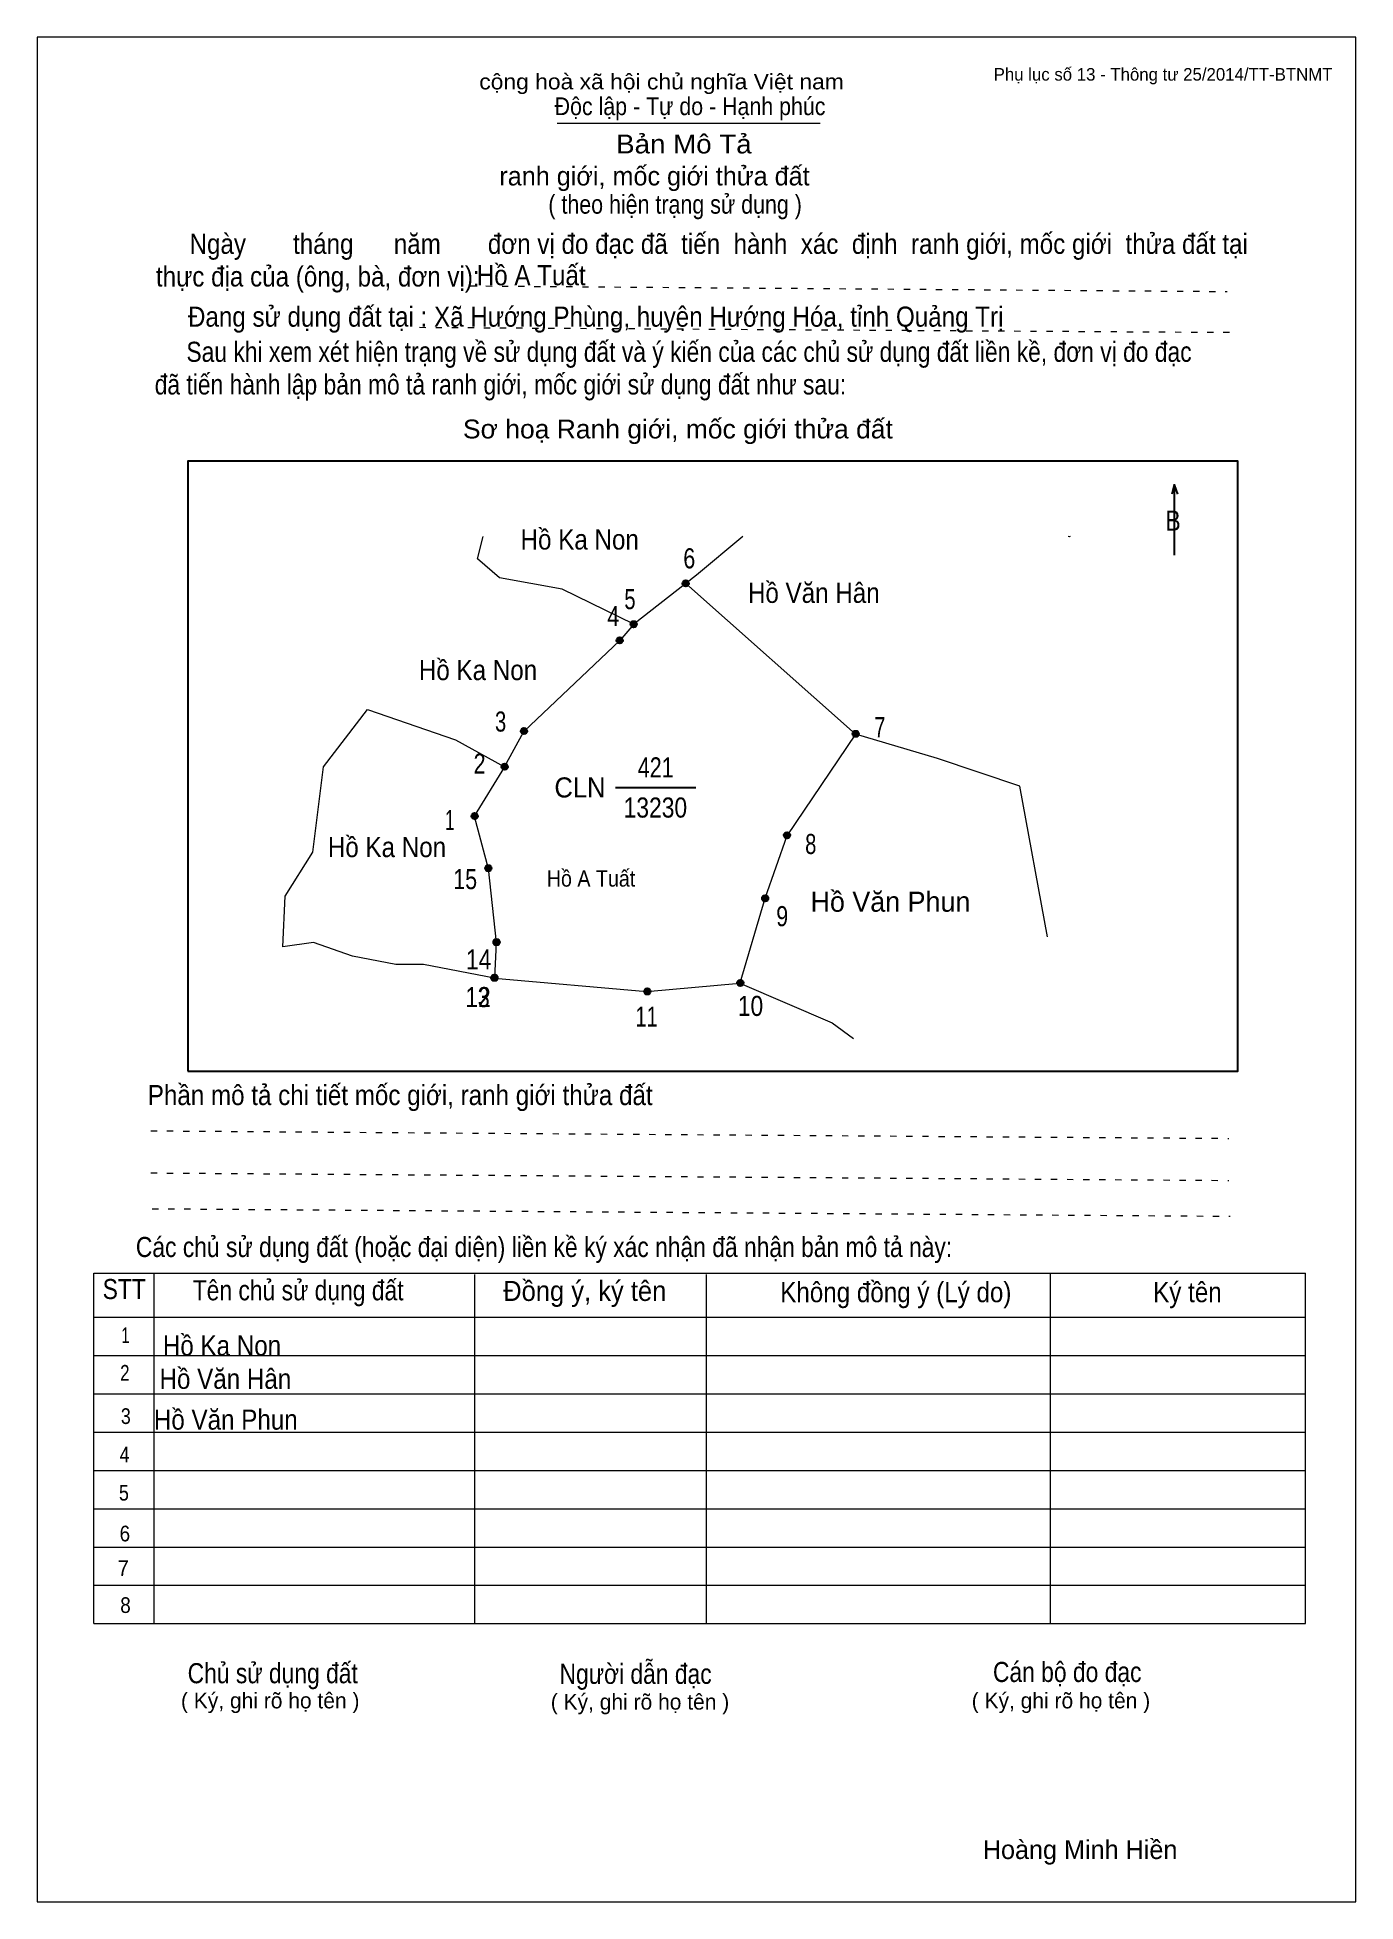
# Model space of a CAD drawing. Header units: centimetres. Extents: x 0 to 21, y 0 to 29.7.
import ezdxf
from ezdxf.enums import TextEntityAlignment as Align

# ---------------------------------------------------------------- set-up
doc = ezdxf.new("R2010")
doc.units = ezdxf.units.CM
doc.header["$LTSCALE"] = 0.13
doc.header["$PDMODE"] = 32
doc.header["$PDSIZE"] = 0.065
doc.linetypes.add('DOTTED', pattern=[1.5, 0.3, -1.2])
for name, color, linetype, lineweight in [('1', 7, 'Continuous', 13), ('32', 7, 'Continuous', 25), ('33', 7, 'Continuous', 25), ('61', 7, 'Continuous', 13), ('62', 7, 'Continuous', 13)]:
    doc.layers.add(name, color=color, linetype=linetype, lineweight=lineweight)
for name, color, linetype in [('34', 7, 'Continuous'), ('45', 7, 'Continuous'), ('63', 7, 'Continuous')]:
    doc.layers.add(name, color=color, linetype=linetype)

msp = doc.modelspace()

# ---------------------------------------------------------------- hatches: boundary and pattern name
at = {"layer": '32'}
for points in [[(10.3779, 21.0002, 1), (10.2779, 21.0002, 1)], [(9.5479, 20.3505, 1), (9.4479, 20.3505, 1)], [(9.327, 20.0929, 1), (9.227, 20.0929, 1)], [(7.8014, 18.6477, 1), (7.7014, 18.6477, 1)], [(13.0845, 18.604, 1), (12.9845, 18.604, 1)], [(7.4958, 18.0801, 1), (7.3958, 18.0801, 1)], [(7.0155, 17.2942, 1), (6.9155, 17.2942, 1)], [(11.993, 16.9885, 1), (11.893, 16.9885, 1)], [(7.2338, 16.4646, 1), (7.1338, 16.4646, 1)], [(11.6437, 15.9843, 1), (11.5437, 15.9843, 1)], [(7.3648, 15.2857, 1), (7.2648, 15.2857, 1)], [(7.3294, 14.7185, 1), (7.2294, 14.7185, 1)], [(7.3329, 14.7177, 1), (7.2329, 14.7177, 1)], [(11.2468, 14.6351, 1), (11.1468, 14.6351, 1)], [(9.7662, 14.5002, 1), (9.6662, 14.5002, 1)]]:
    msp.add_hatch(color=256, dxfattribs=at).paths.add_polyline_path(points)

# ---------------------------------------------------------------- linework, layer by layer
at = {"layer": '1'}
msp.add_lwpolyline([(21, 0), (21, 29.7), (0, 29.7), (0, 0)], close=True, dxfattribs=at)
at = {"layer": '32'}
for centre in [(10.3279, 21.0002), (9.4979, 20.3505), (9.277, 20.0929), (7.7514, 18.6477), (13.0345, 18.604), (7.4458, 18.0801), (6.9655, 17.2942), (11.943, 16.9885), (7.1838, 16.4646), (11.5937, 15.9843), (7.3148, 15.2857), (7.2794, 14.7185), (7.2829, 14.7177), (11.1968, 14.6351), (9.7162, 14.5002)]:
    msp.add_circle(centre, 0.05, dxfattribs=at)
at = {"layer": '33'}
msp.add_line((9.21, 17.75), (10.49, 17.75), dxfattribs=at)
at = {"layer": '61'}
for p, q in [((10.33, 21), (9.5, 20.35)), ((10.33, 21), (13.03, 18.6)), ((9.5, 20.35), (9.28, 20.09))]:
    msp.add_line(p, q, dxfattribs=at)
for points in [[(9.5, 20.35), (8.36, 20.91), (7.36, 21.09), (7.01, 21.39), (7.1, 21.75)], [(11.24, 21.75), (10.5, 21.13), (10.33, 21)], [(16.45, 21.75), (16.44, 21.74), (16.42, 21.75)], [(7.44, 18.08), (7.75, 18.64), (9.28, 20.09)], [(3.91, 15.21), (3.95, 16.02), (4.39, 16.72), (4.56, 18.08), (5.26, 18.99), (6.66, 18.51), (7.44, 18.08)], [(13.03, 18.6), (11.94, 16.98), (11.59, 15.98), (11.19, 14.63)], [(16.09, 15.37), (15.65, 17.77), (14.34, 18.21), (13.03, 18.6)], [(7.44, 18.08), (6.96, 17.29), (7.18, 16.46), (7.31, 15.28), (7.28, 14.71)], [(7.28, 14.71), (6.15, 14.93), (5.71, 14.93), (5.02, 15.06), (4.4, 15.28), (3.91, 15.21)], [(7.28, 14.71), (9.71, 14.5), (11.19, 14.63)], [(11.19, 14.63), (12.66, 14), (13, 13.75)]]:
    msp.add_lwpolyline(points, dxfattribs=at)
msp.add_point((7.28, 14.71), dxfattribs=at)
at = {"layer": '62'}
for p, q in [((8.28, 28.33), (12.47, 28.33)), ((0.9, 10.01), (20.2, 10.01)), ((0.9, 4.43), (0.9, 10.01)), ((1.86, 4.43), (1.86, 10.01)), ((6.97, 4.43), (6.97, 9.99)), ((10.66, 4.43), (10.66, 9.99)), ((16.14, 4.43), (16.14, 10.01)), ((20.2, 4.43), (20.2, 10.01)), ((0.9, 9.31), (20.2, 9.31)), ((0.9, 8.7), (20.2, 8.7)), ((0.9, 8.09), (20.2, 8.09)), ((0.9, 7.48), (20.2, 7.48)), ((0.9, 6.87), (20.2, 6.87)), ((0.9, 6.26), (20.2, 6.26)), ((0.9, 5.65), (20.2, 5.65)), ((0.9, 5.04), (20.2, 5.04)), ((0.9, 4.43), (20.2, 4.43))]:
    msp.add_line(p, q, dxfattribs=at)
at = {"layer": '62', "linetype": 'DOTTED'}
for p, q in [((6.89, 25.74), (18.95, 25.65)), ((6.09, 25.08), (19.04, 25)), ((1.81, 12.28), (18.98, 12.16)), ((1.81, 11.61), (18.98, 11.49)), ((1.83, 11.04), (19, 10.92))]:
    msp.add_line(p, q, dxfattribs=at)
at = {"layer": '62', "lineweight": 25}
for p, q in [((18.11, 22.58), (18.11, 21.45)), ((18.11, 22.57), (18.07, 22.42)), ((18.11, 22.57), (18.16, 22.42))]:
    msp.add_line(p, q, dxfattribs=at)
msp.add_lwpolyline([(2.4, 13.23), (19.12, 13.23), (19.12, 22.95), (2.4, 22.95)], close=True, dxfattribs=at)

# ---------------------------------------------------------------- texts
at = {"layer": '32'}
for s, width, p in [('6', 0.8, (10.385, 21.24)), ('5', 0.75, (9.44, 20.59)), ('4', 0.8, (9.175, 20.32)), ('3', 0.75, (7.38, 18.64)), ('7', 0.75, (13.42, 18.55)), ('2', 0.8, (7.045, 17.97)), ('1', 0.65, (6.57, 17.07)), ('8', 0.75, (12.32, 16.69)), ('15', 0.8, (6.815, 16.13)), ('9', 0.8, (11.865, 15.54)), ('14', 0.85, (7.03, 14.85)), ('12', 0.85, (7.02, 14.25)), ('13', 0.8, (7.015, 14.25)), ('11', 0.75, (9.705, 13.94)), ('10', 0.85, (11.36, 14.11))]:
    msp.add_text(s, height=0.32, dxfattribs=dict(at, width=width)).set_placement(p, align=Align.CENTER)
at = {"layer": '33'}
for s, width, p in [('Hồ Ka Non', 0.9, (8.64, 21.54)), (' Hồ Văn Hân', 0.9, (12.315, 20.69)), ('Hồ Ka Non', 0.9, (7.02, 19.46)), ('421', 0.8, (9.85, 17.91)), ('13230', 0.85, (9.845, 17.27)), ('Hồ Ka Non', 0.9, (5.57, 16.64))]:
    msp.add_text(s, height=0.32, dxfattribs=dict(at, width=width)).set_placement(p, align=Align.CENTER)
at = {"layer": '33', "width": 0.95}
msp.add_text('CLN', height=0.32, dxfattribs=at).set_placement((9.05, 17.59), align=Align.RIGHT)
at = {"layer": '33'}
msp.add_text(' Hồ Văn Phun', height=0.32, dxfattribs=at).set_placement((13.53, 15.77), align=Align.CENTER)
at = {"layer": '34', "width": 0.9}
for s, p in [('Hồ A Tuất', (7, 25.75)), ('Hồ Ka Non', (2, 8.7)), (' Hồ Văn Hân', (1.84, 8.17)), (' Hồ Văn Phun', (1.75, 7.52))]:
    msp.add_text(s, height=0.32, dxfattribs=at).set_placement(p)
at = {"layer": '45', "width": 0.9}
msp.add_text('Hồ A Tuất', height=0.26, dxfattribs=at).set_placement((8.82, 16.17), align=Align.CENTER)
at = {"layer": '62'}
for s, height, width, p in [('cộng hoà xã hội chủ nghĩa Việt nam', 0.2474, 1.1, (7.04, 28.87)), ('Độc lập - Tự do - Hạnh phúc', 0.2828, 0.9, (8.24, 28.46)), ('Bản Mô Tả', 0.3, 1.1, (9.22, 27.85)), ('( theo hiện trạng sử dụng )', 0.3, 0.85, (8.14, 26.89)), ('     Ngày       tháng      năm       đơn vị đo đạc đã  tiến  hành  xác  định  ranh giới, mốc giới  thửa đất tại ', 0.32, 0.9, (1.89, 26.25)), ('thực địa của (ông, bà, đơn vị): ', 0.32, 0.9, (1.89, 25.73)), ('Đang sử dụng đất tại : Xã Hướng Phùng, huyện Hướng Hóa, tỉnh Quảng Trị', 0.32, 0.9, (2.4, 25.09)), ('     Sau khi xem xét hiện trạng về sử dụng đất và ý kiến của các chủ sử dụng đất liền kề, đơn vị đo đạc ', 0.32, 0.85, (1.87, 24.53)), ('đã tiến hành lập bản mô tả ranh giới, mốc giới sử dụng đất như sau:', 0.32, 0.85, (1.87, 24.01)), ('Sơ hoạ Ranh giới, mốc giới thửa đất', 0.3, 1.05, (6.78, 23.31)), ('B', 0.32, 0.85, (17.97, 21.84)), ('Phần mô tả chi tiết mốc giới, ranh giới thửa đất ', 0.32, 0.9, (1.76, 12.69)), ('Các chủ sử dụng đất (hoặc đại diện) liền kề ký xác nhận đã nhận bản mô tả này:', 0.32, 0.85, (1.57, 10.27))]:
    msp.add_text(s, height=height, dxfattribs=dict(at, width=width)).set_placement(p)
msp.add_text('ranh giới, mốc giới thửa đất', height=0.3, dxfattribs=at).set_placement((7.36, 27.34))
for s, height, width, p in [('STT', 0.32, 0.85, (1.385, 9.6)), ('Tên chủ sử dụng đất', 0.32, 0.85, (4.155, 9.58)), ('Đồng ý, ký tên', 0.32, 0.95, (8.72, 9.57)), ('Không đồng ý (Lý do)', 0.32, 0.9, (13.675, 9.55)), ('Ký tên', 0.32, 0.9, (18.32, 9.55)), ('1', 0.25, 0.7, (1.405, 8.9)), ('2', 0.25, 0.8, (1.395, 8.3)), ('3', 0.25, 0.85, (1.41, 7.61)), ('4', 0.25, 0.85, (1.39, 7)), ('5', 0.25, 0.85, (1.38, 6.39)), ('6', 0.25, 0.9, (1.395, 5.74)), ('7', 0.25, 0.95, (1.37, 5.19)), ('8', 0.25, 0.9, (1.405, 4.6)), ('Người dẫn đạc', 0.32, 0.85, (9.53, 3.47)), ('Chủ sử dụng đất', 0.32, 0.85, (3.75, 3.48)), ('Cán bộ đo đạc', 0.32, 0.85, (16.405, 3.5))]:
    msp.add_text(s, height=height, dxfattribs=dict(at, width=width)).set_placement(p, align=Align.CENTER)
for p in [(3.71, 3.08), (9.6, 3.06), (16.305, 3.08)]:
    msp.add_text('( Ký, ghi rõ họ tên )', height=0.25, dxfattribs=at).set_placement(p, align=Align.CENTER)
at = {"layer": '63'}
msp.add_text('Phụ lục số 13 - Thông tư 25/2014/TT-BTNMT', height=0.2, dxfattribs=at).set_placement((20.63, 29.01), align=Align.RIGHT)
msp.add_text('Hoàng Minh Hiền', height=0.3, dxfattribs=at).set_placement((16.61, 0.68), align=Align.CENTER)

doc.saveas('drawing.dxf')
